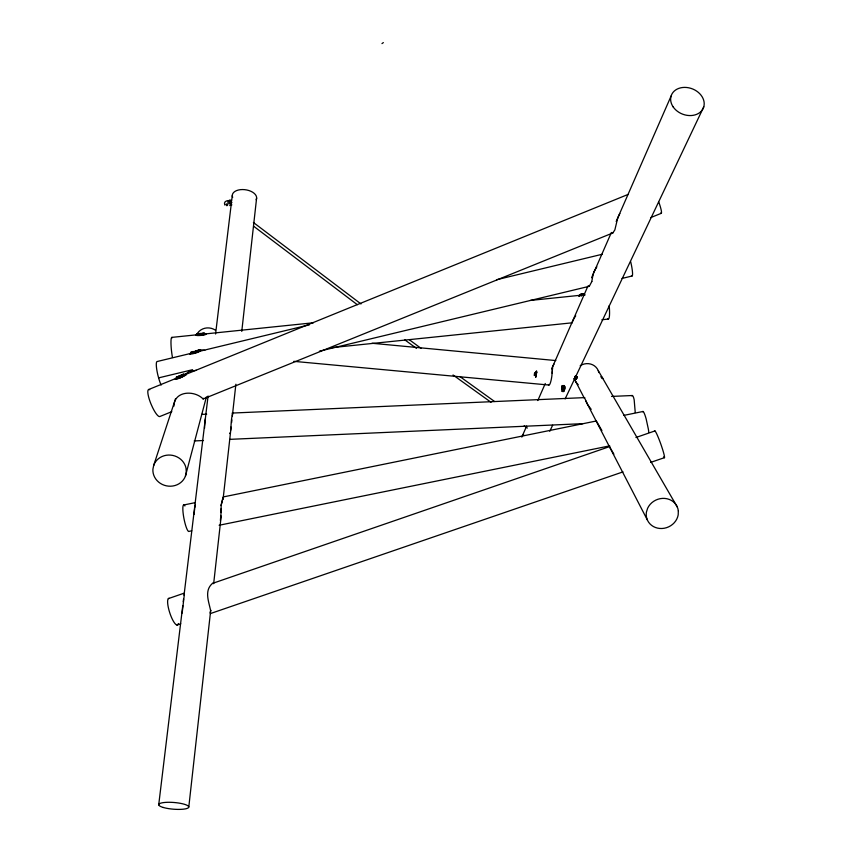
<?xml version="1.0" encoding="UTF-8"?>
<svg xmlns="http://www.w3.org/2000/svg" width="852" height="852" viewBox="0 0 852 852"><rect width="100%" height="100%" fill="white"/><g stroke="black" fill="none" stroke-linecap="round" stroke-linejoin="round"><path stroke-width="1.28" d="M221.083 512.489L220.391 520.519M574.781 377.074L574.717 376.403M575.398 376.744L575.739 376.978M575.654 378.671L575.579 378M575.483 378.661L575.931 377.713M576.218 377.862L575.888 378.948L575.984 377.724M576.548 376.52L575.92 377.511M576.08 378.043L575.643 379.012L575.611 378.394M576.271 377.212L576.58 376.712M577.049 376.903L577.07 377.617M577.209 376.914L577.155 377.979M230.977 428.279L230.977 427.033A13.217 2.013 -88.1 0 1 232.276 415.18L232.521 414.477M230.988 427.033L230.615 430.441M535.567 374.56L535.908 372.612L535.94 374.411M552.192 373.304L552.565 366.754L553.949 364.155M552.533 367.766L551.84 376.222A12.503 2.109 -84.5 0 1 548.411 384.486M184.043 375.189C190.933 373.4 172.924 381.515 176.513 378.448M535.493 374.443L535.844 372.601L535.833 374.518M176.481 378.384L175.374 379.076L176.375 378.139M184.032 595.26L208.08 395.988M182.147 613.099L184.405 594.036M221.041 512.499L221.009 508.868M574.674 377.745L574.727 377.021M575.057 377.042L574.717 378.426M575.228 377.063L575.004 377.777M575.398 377.074L575.281 378.16M575.601 377.681L575.526 378.863M575.75 377.489L575.771 376.19L575.611 376.861M576.548 377.18L576.367 378.576M576.719 377.202L576.655 377.937M576.879 377.212L576.985 377.968M536.323 373.964L536.334 371.089M592.321 278.359L593.716 272.225L596.837 266.836M194.054 514.352L194.671 508.708M173.978 406.053C174.127 390.77 194.437 389.96 203.127 398.981L612.844 232.947L614.867 229.891L617.775 217.75M576.325 377.905L576.208 376.211L576.761 376.967M188.803 806.929L210.721 610.107M213.66 583.695L221.169 516.323M223.086 499.155L231.03 427.821M231.616 422.539L231.904 419.898M232.351 415.936L235.876 384.231M241.766 331.396L256.622 197.983M534.566 373.006L536.164 373.155M536.217 374.805L536.675 371.121M158.717 804.81L182.765 605.676M183.233 601.714L183.553 599.084M215.567 334.005L231.329 203.436M231.648 200.806L232.287 195.523M536.142 373.325L535.823 375.562L534.225 375.412L534.545 373.176L536.142 373.325L536.036 371.621M575.057 377.755L574.876 378.437M575.526 377.308L575.941 376.201L575.515 377.031M575.611 378.192L575.856 377.34L575.941 378.224M575.803 377.372L575.973 376.69M576.016 377.361L576.144 376.701M576.378 377.883L576.208 378.565M221.03 505.396L223.235 496.94L596.347 420.984L601.906 430.537M536.387 374.773L535.961 377.074M591.789 281.501L592.396 278.338M221.083 516.951L221.083 516.035M153.733 465.256L152.902 469.228A16.774 15.538 11.5 0 0 168.536 486.151A16.774 15.538 11.5 0 0 186.29 472.125L186.002 468.067A16.774 15.538 11.5 0 0 170.656 455.106A16.774 15.538 11.5 0 0 153.733 465.256L175.555 398.672M194.82 507.654L195.374 505.076M575.175 378.075L575.356 378.852M536.089 375.583L535.631 377.042M185.427 476.087L206.418 396.872M210.103 612.684L210.657 610.596M591.852 281.479L589.296 286.304L319.415 351.184M575.121 378.352L574.653 378.916M575.281 378.363L575.249 378.948M576.271 378.458L575.153 378.959M576.144 379.055L576.442 378.469M223.011 497.77L221.158 505.364L221.073 511.775M572.129 322.514L573.79 318.68M521.829 437.087L526.621 426.128M537.814 400.546L545.28 383.496M551.681 368.884L587.933 286.059M591.661 277.528L611.385 232.468M616.188 221.499L671.088 96.052M229.774 433.572L230.168 432.709M617.743 217.931L619.83 213.522M574.472 378.65L573.833 378.842M575.558 376.392L575.771 376.872M574.898 378.863L576.24 378.895M549.764 431.282L552.639 425.223M565.121 398.906L703.784 106.788M229.263 202.552L229.731 201.178L230.572 201.913M229.731 205.62C232.937 203.671 231.606 197.142 228.016 201.306M584.557 397.873L587.699 404.625L591.182 409.354M573.758 318.786L575.718 315.858M203.127 398.981L203.596 398.289M182.839 376.126L181.455 377.148M609.542 446.618L212.468 583.418C203.937 590.692 208.932 601.8 210.646 610.799M184.426 374.965L189.101 371.461L196.28 370.322M575.313 378.735L574.088 378.842M584.397 295.325L583.396 294.078L580.947 294.132L579.498 295.442L579.616 296.379M381.973 43.601L383.357 42.6M200.188 350.917L189.495 353.814L191.508 352.728M206.163 334.165L200.241 335.155L195.545 334.953M176.343 377.202L183.968 374.103L184.447 375.136L182.104 376.435L176.811 378.235L176.343 377.202L183.968 374.103M195.555 335.102L197.547 334.527M175.299 379.002L185.96 374.379L183.904 374.869M181.859 376.722L182.711 376.264M635.933 437.502L654.943 430.931M202.435 335.166L202.936 334.623L197.036 334.698L196.929 333.675L204.555 333.228L204.65 334.25L202.382 334.783L202.275 333.76L204.555 333.228M180.933 377.404L181.54 377.127M190.603 353.367C187.344 355.891 205.225 350.577 198.058 350.949M180.038 376.733L181.614 376.083M181.37 376.957L179.357 377.755M175.437 379.31L179.016 377.851M183.904 375.753L186.109 374.837L185.044 374.869M196.354 352.27L198.665 351.312L198.388 350.417L190.731 352.387L191.008 353.271L192.52 353.25L196.354 352.27L196.077 351.375L198.388 350.417M148.685 389.513L177.024 377.979M183.191 375.466L628.052 194.448M180.113 376.552L184.447 375.136M171.816 411.665L159.803 416.532A14.612 3.344 67.4 0 1 152.583 407.544L151.017 404.05A14.612 3.344 67.4 0 1 149.718 389.737M650.598 217.643L661.269 213.32M181.018 377.372L179.41 377.883M196.439 352.302L194.458 352.898L195.321 352.717M193.724 352.398L192.765 352.856L193.873 352.749M179.208 377.436L182.701 375.817L182.051 375.934M168.376 598.605L183.894 593.258M176.971 625.048L180.73 623.76M210.306 613.61L622.993 471.891M650.672 462.391L664.517 457.641M212.468 583.418L213.415 583.13M196.78 352.302L195.609 352.632M192.712 352.323L194.064 351.919M192.573 369.704L158.621 377.873L157.993 375.604A13.941 2.535 76 0 1 157.13 361.525L190.688 353.431M194.916 352.494L196.908 351.727L195.278 351.951M190.731 352.387L196.077 351.375M195.076 352.771L195.864 352.579M198.441 351.567L309.446 324.814M496.609 279.722L602.449 254.215M622.045 278.423L632.056 276.016M179.953 377.745L179.037 377.915M183.521 505.023L195.033 502.68M623.813 415.393L643.058 411.473M191.732 530.828L189.123 531.35A13.525 2.364 79 0 1 183.595 516.514A13.525 2.364 79 0 1 184.927 505.96M219.124 525.258L609.169 445.969A3.546 1.267 -10.4 0 0 609.393 446.203M197.515 334.218C190.379 337.179 213.799 334.367 202.797 333.739M198.143 351.226L200.241 351.035M201.551 335.4L198.846 335.209M331.865 347.637L572.352 322.791M601.906 319.734L608.456 319.063M171.838 337.381L196.982 334.783M203.596 334.101L313.44 322.78M530.466 300.415L584.728 294.824M196.929 333.675L202.275 333.76M194.203 440.931L203.479 440.527M230.008 439.344L582.832 423.668M201.658 414.402L206.695 414.178M584.717 397.607L232.181 413.06L232.511 414.53M611.544 396.425L632.322 395.52M204.043 334.048L206.163 334.261M612.151 232.894L612.844 232.947M372.026 343.26L555.823 360.566M601.768 378.394L602.854 378.49L602.46 377.809M293.844 361.344L548.912 385.04M204.65 334.25L203.117 333.941L203.01 332.919M589.371 286.283L588.519 285.974M576.101 376.222L575.59 376.616M227.74 202.712L231.872 204.895M231.808 202.669C229.593 199.272 222.851 200.497 224.779 205.034M524.182 425.819L527.367 428.045M494.586 401.516L459.835 376.531M491.061 402.314L453.03 374.986M409.546 339.895L421.122 348.393M404.849 339.873L416.436 348.372M360.982 303.951L253.395 222.478M357.318 304.697L253.715 226.291M613.877 454.18L609.446 446.608M598.253 370.631L677.383 507.174M575.185 380.524L584.355 398.235M585.569 400.589L647.275 519.795M181.625 375.402L182.104 376.435M177.802 376.957L178.281 377.99M182.498 374.347L182.978 375.391M192.243 352.355L192.52 353.25M193.042 351.429L193.319 352.313M158.621 377.873L158.962 379.119A13.941 2.535 76 0 0 161.124 385.072M630.725 261.82L631.492 265.419A14.069 1.906 76.9 0 1 631.47 275.643M583.396 294.078L583.513 295.005M580.947 294.132L581.064 295.069M198.463 333.984L198.569 335.006M635.241 412.538L634.165 399.758A12.993 2.364 87.3 0 0 631.715 395.807M564.397 387.191A1.427 0.799 0.5 0 0 564.067 386.18A1.427 0.799 0.5 0 0 562.224 386.18A1.427 0.799 0.5 0 0 561.915 387.191A1.267 0.703 0.5 0 1 563.14 386.297A1.267 0.703 0.5 0 1 564.375 387.191M562.267 387.362A1.267 0.703 0.5 0 1 562.182 386.403A1.267 0.703 0.5 0 1 563.875 386.286A1.267 0.703 0.5 0 1 564.248 387.223M564.045 385.53A1.267 0.703 0.5 0 1 564.248 385.679M562.831 387.266A1.267 0.703 0.5 0 1 562.054 386.233M562.512 385.967A1.267 0.703 0.5 0 1 563.918 386.031A1.267 0.703 0.5 0 1 564.375 386.776M562.448 387.34A1.427 0.799 0.5 0 1 561.905 386.254A1.427 0.799 0.5 0 1 563.864 385.967A1.427 0.799 0.5 0 1 564.397 387.053M562.821 385.764A1.267 0.703 0.5 0 1 564.418 386.446M563.864 385.551A1.427 0.799 0.5 0 1 564.535 386.031M563.779 385.562A1.267 0.703 0.5 0 1 564.375 385.988M562.437 385.679A1.427 0.799 0.5 0 1 564.162 385.818A1.427 0.799 0.5 0 1 564.397 386.776M561.894 389.683A1.438 0.799 0.5 0 1 562.512 388.565A1.438 0.799 0.5 0 1 564.471 389.023A1.438 0.799 0.5 0 1 563.502 390.067A1.267 0.703 0.5 0 0 564.343 389.183A1.267 0.703 0.5 0 0 562.789 388.672A1.267 0.703 0.5 0 0 561.905 389.534A1.438 0.799 0.5 0 1 562.512 388.427A1.438 0.799 0.5 0 1 564.471 388.885A1.438 0.799 0.5 0 1 563.502 389.928A1.267 0.703 0.5 0 0 564.343 389.044A1.267 0.703 0.5 0 0 562.799 388.533A1.267 0.703 0.5 0 0 561.905 389.396A1.438 0.799 0.5 0 1 562.522 388.288A1.438 0.799 0.5 0 1 564.471 388.736A1.438 0.799 0.5 0 1 563.513 389.79M563.46 389.62A1.267 0.703 0.5 0 0 564.354 388.757A1.438 0.799 0.5 0 0 564.056 387.703A1.438 0.799 0.5 0 0 562.213 387.703A1.438 0.799 0.5 0 0 561.905 388.714A1.267 0.703 0.5 0 1 562.799 387.841A1.267 0.703 0.5 0 1 564.354 388.342A1.267 0.703 0.5 0 1 563.47 389.204M564.152 388.885A1.438 0.799 0.5 0 1 563.513 389.087A1.267 0.703 0.5 0 0 564.035 388.885M561.894 388.991A1.438 0.799 0.5 0 1 562.522 387.862A1.438 0.799 0.5 0 1 564.482 388.32A1.438 0.799 0.5 0 1 563.513 389.364M564.354 388.757A1.267 0.703 0.5 0 0 562.799 388.256A1.267 0.703 0.5 0 0 561.915 389.119A1.438 0.799 0.5 0 1 562.522 388.001A1.438 0.799 0.5 0 1 564.482 388.459A1.438 0.799 0.5 0 1 563.513 389.502A1.267 0.703 0.5 0 0 564.322 388.565A1.438 0.799 0.5 0 0 564.056 387.564A1.438 0.799 0.5 0 0 562.213 387.564A1.438 0.799 0.5 0 0 561.905 388.576A1.267 0.703 0.5 0 1 563.129 387.681A1.267 0.703 0.5 0 1 564.354 388.576A1.267 0.703 0.5 0 0 562.597 388.161A1.267 0.703 0.5 0 0 562.043 389.151M561.873 388.107A1.267 0.703 0.5 0 1 563.129 387.404A1.267 0.703 0.5 0 1 564.407 388.118M564.365 388.161A1.267 0.703 0.5 0 0 563.129 387.266A1.267 0.703 0.5 0 0 561.926 388.15A1.427 0.799 0.5 0 1 562.213 387.149A1.427 0.799 0.5 0 1 564.056 387.149A1.427 0.799 0.5 0 1 564.386 388.171M561.915 387.468A1.427 0.799 0.5 0 1 562.224 386.457A1.427 0.799 0.5 0 1 564.067 386.457A1.427 0.799 0.5 0 1 564.397 387.479M561.926 387.319A1.267 0.703 0.5 0 1 563.14 386.435A1.267 0.703 0.5 0 1 564.365 387.33M561.915 387.607A1.427 0.799 0.5 0 1 562.224 386.595A1.427 0.799 0.5 0 1 564.067 386.595A1.427 0.799 0.5 0 1 564.386 387.617M564.237 388.054A1.267 0.703 0.5 0 0 563.3 386.989A1.267 0.703 0.5 0 0 561.926 387.873A1.427 0.799 0.5 0 1 562.213 386.872A1.427 0.799 0.5 0 1 564.056 386.872A1.427 0.799 0.5 0 1 564.386 387.894M561.905 388.299A1.427 0.799 0.5 0 1 562.213 387.287A1.427 0.799 0.5 0 1 564.056 387.287A1.427 0.799 0.5 0 1 564.386 388.31M561.883 387.415A1.267 0.703 0.5 0 1 563.3 386.712A1.267 0.703 0.5 0 1 564.365 387.607M578.849 295.868A3.461 2.023 -7.5 0 1 581.522 294.345A3.461 2.023 -7.5 0 1 584.738 294.803M578.881 296.145A3.461 2.023 -7.5 0 1 581.554 294.632A3.461 2.023 -7.5 0 1 584.77 295.08M581.16 296.123A1.331 0.777 -7.5 0 1 581.437 295.974M609.819 446.075A3.546 1.267 -10.4 0 1 609.052 445.596M204.555 428.194A13.227 2.247 -88 0 1 205.439 418.598M601.171 377.106A3.259 0.66 -84.5 0 1 601.704 376.861M601.033 376.776A3.259 0.66 -84.5 0 1 601.501 377.18M658.809 202.084A15.006 1.896 68.6 0 1 660.641 213.064M172.477 357.499A13.334 1.8 83.7 0 1 171.944 354.304L171.497 350.854A13.334 1.8 83.7 0 1 172.349 337.797M609.201 305.687A13.27 2.023 84.5 0 1 607.891 318.627M195.619 351.077A13.408 13.089 24.5 0 1 204.799 350.406M642.621 411.708A13.6 1.821 78 0 1 646.146 418.886L648.361 429.131A13.6 1.821 78 0 1 648.787 432.262M178.356 623.536A14.005 3.493 72 0 1 170.347 614.516A14.005 3.493 72 0 1 169.26 598.349M663.58 456.896A14.292 1.235 70.3 0 0 662.505 449.11L661.365 445.649A14.292 1.235 70.3 0 0 654.645 431.08M232.671 197.398A12.247 7.018 7.8 0 1 244.652 189.655A12.247 7.018 7.8 0 1 256.143 199.762M522.457 435.904A11.449 10.245 24.4 0 1 523.607 434.52M580.191 365.721A12.556 11.79 -26.2 0 1 598.871 372.601M578.21 384.646A12.556 11.79 -26.2 0 1 574.567 378.565M196.546 334.879A12.833 12.216 16.2 0 1 215.407 330.182M536.739 372.356L535.727 376.744L536.419 371.664L536.739 372.356M678.33 510.944L678.192 514.874A16.316 14.835 -23.3 0 1 659.725 528.453A16.316 14.835 -23.3 0 1 646.412 512.116L647.616 508.271A16.316 14.835 -23.3 0 1 664.901 498.431A16.316 14.835 -23.3 0 1 678.33 510.944M226.227 204.256C226.174 208.165 229.848 202.797 226.227 204.256M198.963 350.151L198.42 350.31L200.422 350.108L198.963 350.151M562.224 391.387A1.267 0.703 0.5 0 0 564.343 391.068A1.267 0.703 0.5 0 0 562.778 390.205A1.267 0.703 0.5 0 0 562.224 391.387M163.286 807.472A15.091 3.365 4.6 0 0 188.356 807.771A15.091 3.365 4.6 0 0 169.623 802.286A15.091 3.365 4.6 0 0 163.286 807.472M673.197 106.958A17.221 13.557 21.2 0 0 702.261 109.983A17.221 13.557 21.2 0 0 686.797 87.5A17.221 13.557 21.2 0 0 673.197 106.958"/></g></svg>
